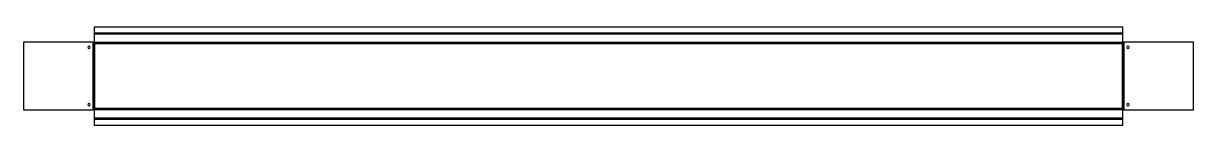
# Model space of a CAD drawing. Header units: millimetres. Extents: x -99 to 1547, y 0 to 138.
import ezdxf

# ---------------------------------------------------------------- set-up
doc = ezdxf.new("R2010")
doc.units = ezdxf.units.MM

msp = doc.modelspace()

# ---------------------------------------------------------------- linework, layer by layer
at = {"layer": 'BEND'}
for p, q in [((-0.2, 115.5), (-0.2, 22.5)), ((1447.8, 128.9), (0, 128.9)), ((1447.4, 115.7), (0.4, 115.7)), ((1448, 22.5), (1448, 115.5)), ((0.4, 22.4), (1447.4, 22.4)), ((0, 9.1), (1447.8, 9.1))]:
    msp.add_line(p, q, dxfattribs=at)
at = {"layer": 'BEND_EXTENT'}
for p, q in [((-1.4, 21.5), (-1.4, 116.5)), ((0, 130), (1447.8, 130)), ((1447.8, 127.8), (0, 127.8)), ((0, 116.8), (1447.8, 116.8)), ((1449.2, 116.5), (1449.2, 21.5)), ((1447.8, 21.3), (0, 21.3)), ((0, 10.3), (1447.8, 10.3)), ((1447.8, 8), (0, 8))]:
    msp.add_line(p, q, dxfattribs=at)
msp.add_lwpolyline([(1446.9, 23.5), (1446.9, 114.5), (0.9, 114.5), (0.9, 23.5)], close=True, dxfattribs=at)
at = {"layer": 'INTERIOR_PROFILES', "extrusion": (0, 0, -1)}
for centre in [(6.9, 109.5), (-1454.7, 109.5), (6.9, 28.5), (-1454.7, 28.5)]:
    msp.add_circle(centre, 1.7, dxfattribs=at)
at = {"layer": 'OUTER_PROFILES'}
msp.add_lwpolyline([(1547.2, 116.5), (1449.2, 116.5), (1446.9, 114.5), (1447.8, 116.8), (1447.8, 138), (0, 138), (0, 116.8), (0.9, 114.5), (-1.4, 116.5), (-99.4, 116.5), (-99.4, 21.5), (-1.4, 21.5), (0.9, 23.5), (0, 21.3), (0, 0), (1447.8, 0), (1447.8, 21.3), (1446.9, 23.5), (1449.2, 21.5), (1547.2, 21.5)], close=True, dxfattribs=at)

doc.saveas('drawing.dxf')
